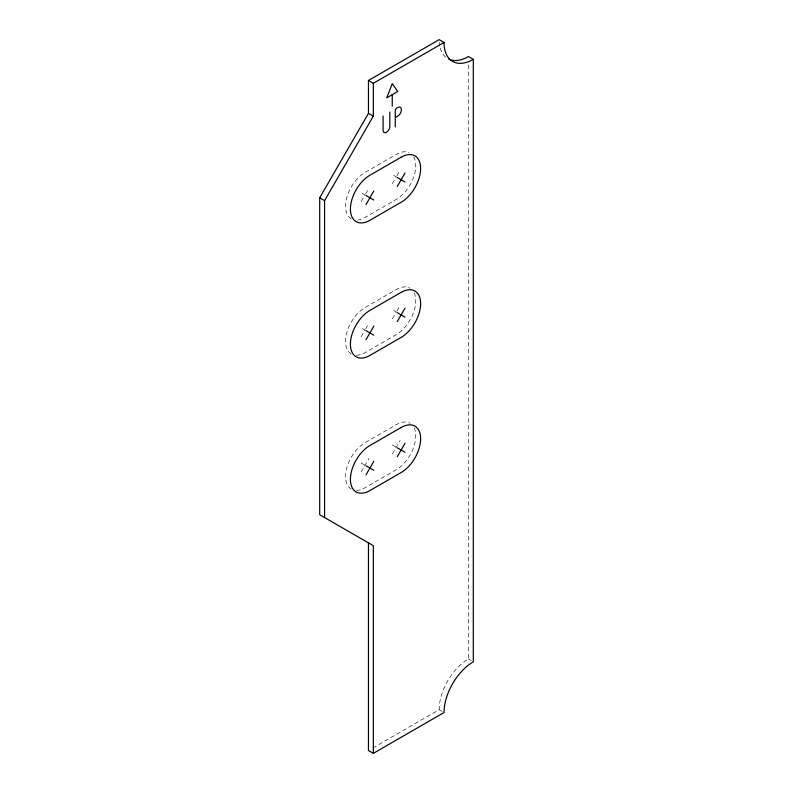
<?xml version="1.0" encoding="UTF-8"?>
<svg xmlns="http://www.w3.org/2000/svg" width="793" height="793" viewBox="0 0 793 793"><rect width="100%" height="100%" fill="white"/><g stroke="black" fill="none" stroke-linecap="round" stroke-linejoin="round"><path stroke-width="0.59" stroke-dasharray="3.96 2.97" d="M361.142 201.7L365.048 194.949L361.142 192.689M365.603 193.978L368.953 188.189M392.357 183.689L396.252 176.928L392.357 174.678M396.817 175.967L400.158 170.168M361.142 336.837L365.048 330.086L361.142 327.836M365.603 329.115L368.953 323.326M392.357 318.826L396.252 312.065L392.357 309.815M396.817 311.104L400.158 305.305M361.142 471.984L368.953 458.463M392.357 453.963L400.158 440.452M372.75 748.057L439.163 709.715A41.375 23.889 -60 0 1 468.425 659.033L468.425 63.965M392.357 444.952L396.252 447.202M361.142 462.973L365.048 465.223M468.425 659.033L471.349 660.728M439.163 709.715L442.097 711.4M445.825 57.265A41.375 23.889 -60 0 1 439.976 47.084M439.728 45.915A41.375 23.889 -60 0 1 439.253 42.217M356.414 355.264A27.586 15.929 -60 0 0 365.048 352.607L396.252 334.587A27.586 15.929 -60 0 0 413.748 292.002M351.259 353.975A27.586 15.929 -60 0 1 347.027 331.87A27.586 15.929 -60 0 1 365.048 307.565L396.252 289.544A27.586 15.929 -60 0 1 410.05 288.176M356.414 490.401A27.586 15.929 -60 0 0 365.048 487.745L396.252 469.724A27.586 15.929 -60 0 0 413.748 427.14M351.259 489.112A27.586 15.929 -60 0 1 347.027 467.008A27.586 15.929 -60 0 1 365.048 442.702L396.252 424.681A27.586 15.929 -60 0 1 410.05 423.313M357.584 220.067A27.586 15.929 -60 0 0 365.048 217.47L396.252 199.449A27.586 15.929 -60 0 0 413.748 156.865M351.259 218.838A27.586 15.929 -60 0 1 347.027 196.733A27.586 15.929 -60 0 1 365.048 172.428L396.252 154.407A27.586 15.929 -60 0 1 409.119 152.573"/><path stroke-width="1.19" d="M373.334 753.35L373.334 545.703L319.698 514.726L319.698 197.804L368.458 113.34L368.458 80.47L439.163 39.65L444.04 42.465A41.375 23.889 -60 0 0 473.302 59.356L473.302 661.848A41.375 23.889 -60 0 0 444.04 712.53L373.334 753.35L368.458 750.535L368.458 542.888M324.575 517.542L324.575 200.619L373.334 116.155L373.334 83.285L444.04 42.465M366.019 204.515L373.82 191.004M397.234 186.504L405.035 172.983M366.019 339.662L373.82 326.141M397.234 321.641L405.035 308.12M366.019 474.799L373.82 461.278M397.234 456.778L405.035 443.267M391.861 94.902L386.726 97.866L392.257 83.632L397.779 91.482L392.257 94.674L392.257 106.153M395.648 117.384L397.66 116.224A5.313 3.073 -60 0 0 401.417 109.702A5.313 3.073 -60 0 0 397.66 107.531L397.085 107.868A2.587 1.497 -60 0 0 395.261 111.03L395.261 126.939M473.302 59.356L468.425 56.541A41.375 23.889 -60 0 1 448.759 59.128M368.458 80.47L373.334 83.285M368.458 113.34L373.334 116.155M397.234 177.493L405.035 181.993M366.019 195.504L373.82 200.014M319.698 197.804L324.575 200.619M397.234 312.63L405.035 317.131M366.019 330.651L373.82 335.152M397.234 447.767L405.035 452.278M366.019 465.788L373.82 470.289M389.839 112.051L389.839 126.365A4.768 2.756 -60 0 1 386.459 132.213A4.768 2.756 -60 0 1 383.088 130.26L383.088 115.947M401.129 157.222L369.925 175.243A27.586 15.929 -60 0 0 350.417 209.025A27.586 15.929 -60 0 0 369.925 220.285L401.129 202.265A27.586 15.929 -60 0 0 420.637 168.483A27.586 15.929 -60 0 0 401.129 157.222M401.129 292.359L369.925 310.38A27.586 15.929 -60 0 0 350.417 344.162A27.586 15.929 -60 0 0 369.925 355.423L401.129 337.402A27.586 15.929 -60 0 0 420.637 303.62A27.586 15.929 -60 0 0 401.129 292.359M401.129 427.496L369.925 445.517A27.586 15.929 -60 0 0 350.417 479.299A27.586 15.929 -60 0 0 369.925 490.56L401.129 472.539A27.586 15.929 -60 0 0 420.637 438.757A27.586 15.929 -60 0 0 401.129 427.496"/></g></svg>
